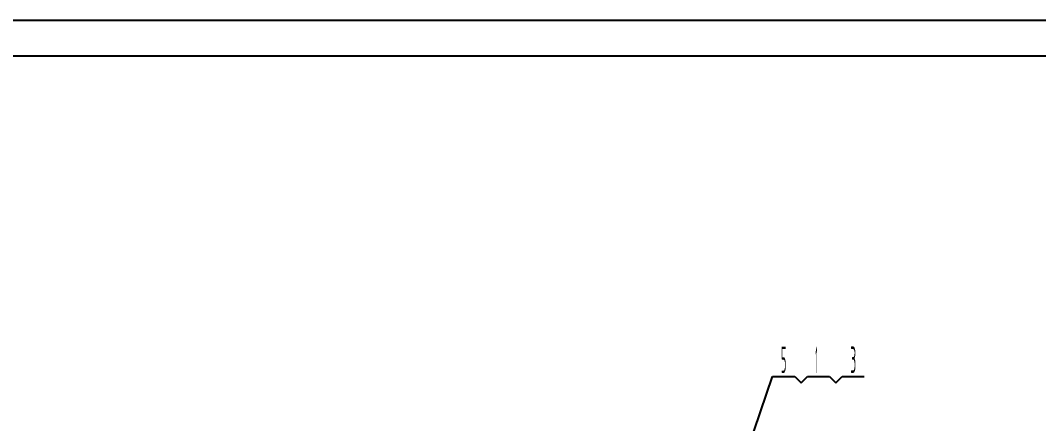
# Model space of a CAD drawing. Header units: millimetres. Extents: x 0 to 16800, y -462 to 11880.
# Drawn here: x 3570 to 9287, y 9617 to 11880 of the extents above; entities that cross this region are included whole.
import ezdxf
from ezdxf.enums import TextEntityAlignment as Align

# ---------------------------------------------------------------- set-up
doc = ezdxf.new("R2010")
doc.units = ezdxf.units.MM
doc.header["$LTSCALE"] = 400
for name, color, linetype in [('01', 7, 'Continuous'), ('02', 1, 'Continuous'), ('11', 3, 'Continuous')]:
    doc.layers.add(name, color=color, linetype=linetype)
doc.styles.get("Standard").update_dxf_attribs({"font": 'isocp', "width": 0.707, "bigfont": 'intecad.shx'})

# ---------------------------------------------------------------- blocks, each defined once
blk = doc.blocks.new('*U150')
at = {"layer": '01'}
blk.add_lwpolyline([(415, 292), (25, 292)], dxfattribs=at)
at = {"layer": '02'}
blk.add_lwpolyline([(420, 297), (0, 297)], dxfattribs=at)

msp = doc.modelspace()

# ---------------------------------------------------------------- linework, layer by layer
at = {"layer": '02'}
for p, q in [((7156.0548, 8021.7151), (7793.9362, 9881.1107)), ((7793.9362, 9881.1107), (7917.9362, 9881.1107)), ((7917.9362, 9881.1107), (7953.2916, 9845.7554)), ((7953.2916, 9845.7554), (7988.6469, 9881.1107)), ((7988.6469, 9881.1107), (8112.6469, 9881.1107)), ((8112.6469, 9881.1107), (8148.0023, 9845.7554)), ((8148.0023, 9845.7554), (8183.3576, 9881.1107)), ((8183.3576, 9881.1107), (8307.3576, 9881.1107))]:
    msp.add_line(p, q, dxfattribs=at)

# ---------------------------------------------------------------- block references
at = {"layer": '01', "xscale": 40, "yscale": 40, "zscale": 40}
msp.add_blockref('*U150', (0, 0), dxfattribs=at)

# ---------------------------------------------------------------- texts
at = {"layer": '11'}
for s, width, p, p2 in [('5', 0.351791, (7840.4888, 9901.1107), (7871.3837, 9901.1107)), ('1', 0.269391, (8033.6586, 9901.1107), (8047.6595, 9901.1107)), ('3', 0.378274, (8229.9102, 9901.1107), (8263.1308, 9901.1107))]:
    msp.add_text(s, height=148.4924, dxfattribs=dict(at, width=width)).set_placement(p, p2, align=Align.FIT)

doc.saveas('drawing.dxf')
